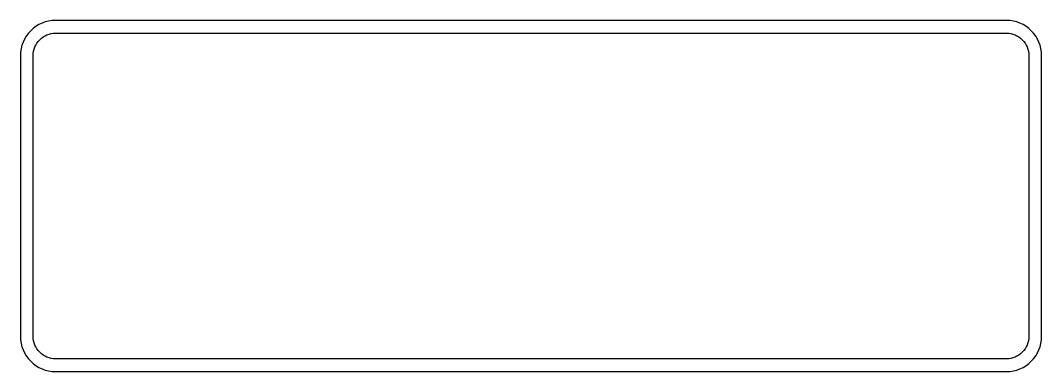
# Model space of a CAD drawing. Header units: millimetres. Extents: x -80 to 80, y -28 to 28.
import ezdxf

# ---------------------------------------------------------------- set-up
doc = ezdxf.new("R2010")
doc.units = ezdxf.units.MM

msp = doc.modelspace()

# ---------------------------------------------------------------- linework, layer by layer
for points in [[(-74.5, 27.5, 0.414214), (-80, 22), (-80, -22, 0.414214), (-74.5, -27.5), (74.5, -27.5, 0.414214), (80, -22), (80, 22, 0.414214), (74.5, 27.5)], [(78, 22), (78, -22, -0.414214), (74.5, -25.5), (-74.5, -25.5, -0.414214), (-78, -22), (-78, 22, -0.414214), (-74.5, 25.5), (74.5, 25.5, -0.414214)]]:
    msp.add_lwpolyline(points, format="xyb", close=True)

doc.saveas('drawing.dxf')
